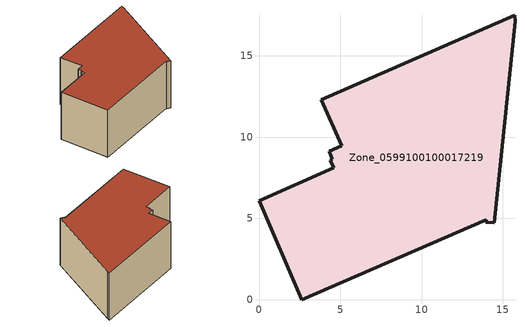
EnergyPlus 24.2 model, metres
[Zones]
Zone_0599100100017219
 floor ground (C_G): 5.08,9.46 3.83,12.29 15.74,17.48 15.74,17.13 14.48,4.72 13.95,4.77 13.96,4.92 2.64,0 0,6.09 4.58,8.1 4.39,8.56 4.49,8.64 4.31,9.12 z0
 wall outside (C_F): 14.48,4.72 15.74,17.13 15.74,17.48 3.83,12.29 5.08,9.46 4.31,9.12 4.49,8.64 4.39,8.56 4.58,8.1 0,6.09 2.64,0 13.96,4.92 13.95,4.77 14.48,4.72 z0:6.71
 roof outside (C_R): 13.96,4.92 13.95,4.77 14.48,4.72 15.74,17.13 15.74,17.48 3.83,12.29 5.08,9.46 4.31,9.12 4.49,8.64 4.39,8.56 4.58,8.1 0,6.09 2.64,0 z6.71
[BUILDING]
Pand.0599100100017219: North Axis=0; Terrain=City; Loads Convergence Tolerance Value=0.04; Temperature Convergence Tolerance Value=0.4; Solar Distribution=FullExterior; Maximum Number of Warmup Days=25; Minimum Number of Warmup Days=1
[Site:Location]
Rotterdam.The.Hague.AP_ZH_NLD Design_Conditions: Latitude=51.96; Longitude=4.45; Time Zone=1; Elevation=-4.5
[SITE:GROUNDTEMPERATURE:BUILDINGSURFACE]
18, 18, 18, 18, 18, 18, 18, 18, 18, 18, 18, 18
[MATERIAL] Thermal Absorptance=0.9; Solar Absorptance=0.7; Visible Absorptance=0.7
Name | Roughness | Thickness | Conductivity | Density | Specific Heat
G.D.2015-2018 | MediumSmooth | 0.15 | 0.0428571 | 540 | 1210
F.D.2015-2018 | Rough | 0.3 | 0.0666667 | 1920 | 840
R.D.2015-2018 | MediumRough | 0.2 | 0.0333333 | 1500 | 1000
[CONSTRUCTION]
C_G: G.D.2015-2018
C_F: F.D.2015-2018
C_R: R.D.2015-2018
[ZONE]
Zone_0599100100017219: Type=1; Multiplier=1; Ceiling Height=Autocalculate; Volume=Autocalculate; Floor Area=autocalculate; Part of Total Floor Area=Yes
[ZONEINFILTRATION:DESIGNFLOWRATE]
Infil_Zone_0599100100017219: Zone or ZoneList or Space or SpaceList=Zone_0599100100017219; Schedule=AlwaysOn; Design Flow Rate Calculation Method=Flow/Area; Flow Rate per Floor Area=0.0021; Constant Term Coefficient=1; Temperature Term Coefficient=0; Velocity Term Coefficient=0; Velocity Squared Term Coefficient=0
[HVACTEMPLATE:ZONE:IDEALLOADSAIRSYSTEM]
Zone_0599100100017219: Maximum Heating Supply Air Temperature=50; Minimum Cooling Supply Air Temperature=13; Maximum Heating Supply Air Humidity Ratio=0.0156; Minimum Cooling Supply Air Humidity Ratio=0.0077; Heating Limit=NoLimit; Cooling Limit=NoLimit; Dehumidification Control Type=ConstantSensibleHeatRatio; Cooling Sensible Heat Ratio=0.7; Dehumidification Setpoint=60; Humidification Control Type=None; Humidification Setpoint=30; Outdoor Air Method=None; Outdoor Air Flow Rate per Person=0.00944; Outdoor Air Flow Rate per Zone Floor Area=0; Outdoor Air Flow Rate per Zone=0; Demand Controlled Ventilation Type=None; Outdoor Air Economizer Type=NoEconomizer; Heat Recovery Type=None; Sensible Heat Recovery Effectiveness=0.7; Latent Heat Recovery Effectiveness=0.65
[ZONECONTROL:THERMOSTAT]
ThermostatControl_Zone_0599100100017219: Zone or ZoneList=Zone_0599100100017219; Control Type Schedule=DualSetpointControlType; Control 1=Thermostat_Zone_0599100100017219; Temperature Difference Between Cutout And Setpoint=0
[THERMOSTATSETPOINT:DUALSETPOINT]
Thermostat_Zone_0599100100017219: Heating Setpoint Temperature Schedule=HeatingSetpoint_Zone_0599100100017219; Cooling Setpoint Temperature Schedule=CoolingSetpoint_Zone_0599100100017219
[SCHEDULE:COMPACT]
HeatingSetpoint_Zone_0599100100017219: Through: 12/31, For: AllDays, Until: 24:00, 21
CoolingSetpoint_Zone_0599100100017219: Through: 12/31, For: AllDays, Until: 24:00, 24
DualSetpointControlType: Through: 12/31, For: AllDays, Until: 24:00, 4
AlwaysOn: Through: 12/31, For: AllDays, Until: 24:00, 1
